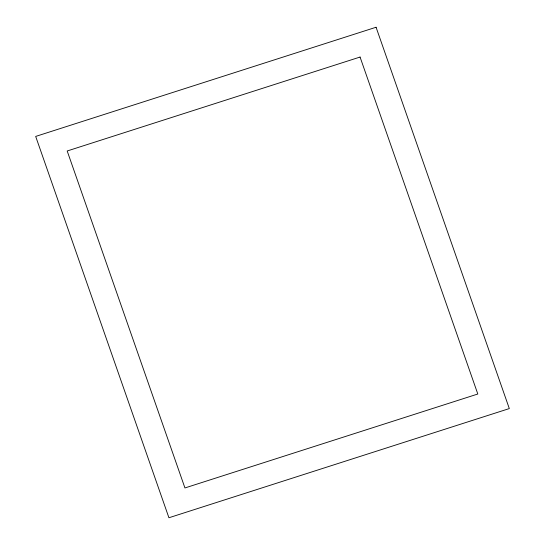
<?xml version="1.0" encoding="UTF-8"?>
<svg xmlns="http://www.w3.org/2000/svg" width="545" height="545" viewBox="0 0 545 545"><rect width="100%" height="100%" fill="white"/><g stroke="black" fill="none" stroke-linecap="round" stroke-linejoin="round"><path stroke-width="0.82" d="M376.07 27.25L35.684 136.427L168.93 517.75L509.316 408.573L376.07 27.25M360.061 57.048L67.192 150.985L184.939 487.952L477.808 394.015L360.061 57.048"/></g></svg>
